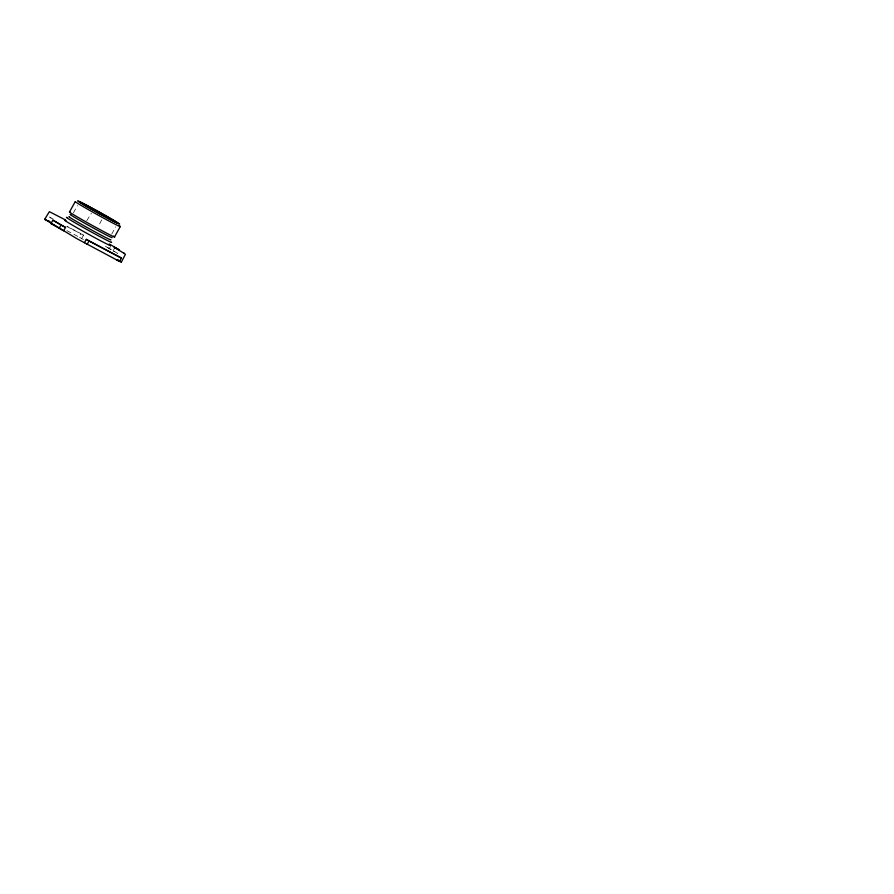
<?xml version="1.0" encoding="UTF-8"?>
<svg xmlns="http://www.w3.org/2000/svg" width="894" height="894" viewBox="0 0 894 894"><rect width="100%" height="100%" fill="white"/><g stroke="black" fill="none" stroke-linecap="round" stroke-linejoin="round"><path stroke-width="0.67" stroke-dasharray="4.47 3.35" d="M101.715 219.879L98.653 225.791M73.42 212.861L77.476 205.531M86.763 220.662L91.356 213.264M83.455 239.57L78.94 236.988L80.806 233.602L67.586 226.64M81.645 238.62L83.522 235.234L80.806 233.602M111.694 234.139L115.751 226.808M114.533 248.253L113.024 250.957L117.539 253.326L109.403 248.431L111.281 245.057M109.403 248.431L104.9 246.062L111.862 250.264M53.171 219.052L48.354 216.527L51.07 218.158M66.692 226.383L83.522 235.234M66.916 230.663L78.94 236.988"/><path stroke-width="1.34" d="M114.588 248.13L114.365 247.292L119.405 249.951L109.258 243.995M84.405 242.743L86.282 239.368L121.45 258.075L119.572 261.461L77.018 238.743L44.7 219.276L49.371 211.677L65.396 219.902M51.025 223.522L52.891 220.147L65.53 227.411L63.653 230.797L51.025 223.522L55.529 225.903M59.149 228.417L61.015 225.042L52.891 220.147M69.52 211.945L75.264 201.586A25.758 0.715 29 0 0 100.486 216.404A25.758 0.715 29 0 0 119.327 225.791M87.12 244.375L88.998 241L86.282 239.368M114.521 236.955L120.277 226.595M119.572 261.461L116.857 259.83L121.36 262.087L125.428 254.276L114.365 247.292M44.7 219.276L46.51 220.125M61.015 225.042L65.53 227.411M88.998 241L121.45 258.075M47.684 220.539L50.086 221.801M47.393 220.583L49.192 221.533M117.65 259.763L120.008 261.182M123.841 253.002L124.4 253.348M120.634 261.562L121.36 262.087M109.046 244.543A25.781 0.715 29 0 1 86.986 233.39A25.781 0.715 29 0 1 66.011 220.684M111.392 242.151A25.758 0.715 29 0 1 87.813 230.015A25.758 0.715 29 0 1 67.072 217.521M111.951 237.458A23.959 0.67 29 0 1 90.026 226.171A23.959 0.67 29 0 1 70.738 214.549M113.583 236.15A25.758 0.715 29 0 1 92.775 225.69A25.758 0.715 29 0 1 70.078 212.113M110.7 239.715A23.959 0.67 29 0 1 88.774 228.428A23.959 0.67 29 0 1 69.486 216.806M88.182 207.307A21.914 0.615 29 0 0 117.784 223.142A21.914 0.615 29 0 0 89.97 207.084A21.914 0.615 29 0 0 88.182 207.307M87.21 206.816A23.959 0.67 29 0 0 119.572 224.137A23.959 0.67 29 0 0 89.165 206.57A23.959 0.67 29 0 0 87.21 206.816"/></g></svg>
